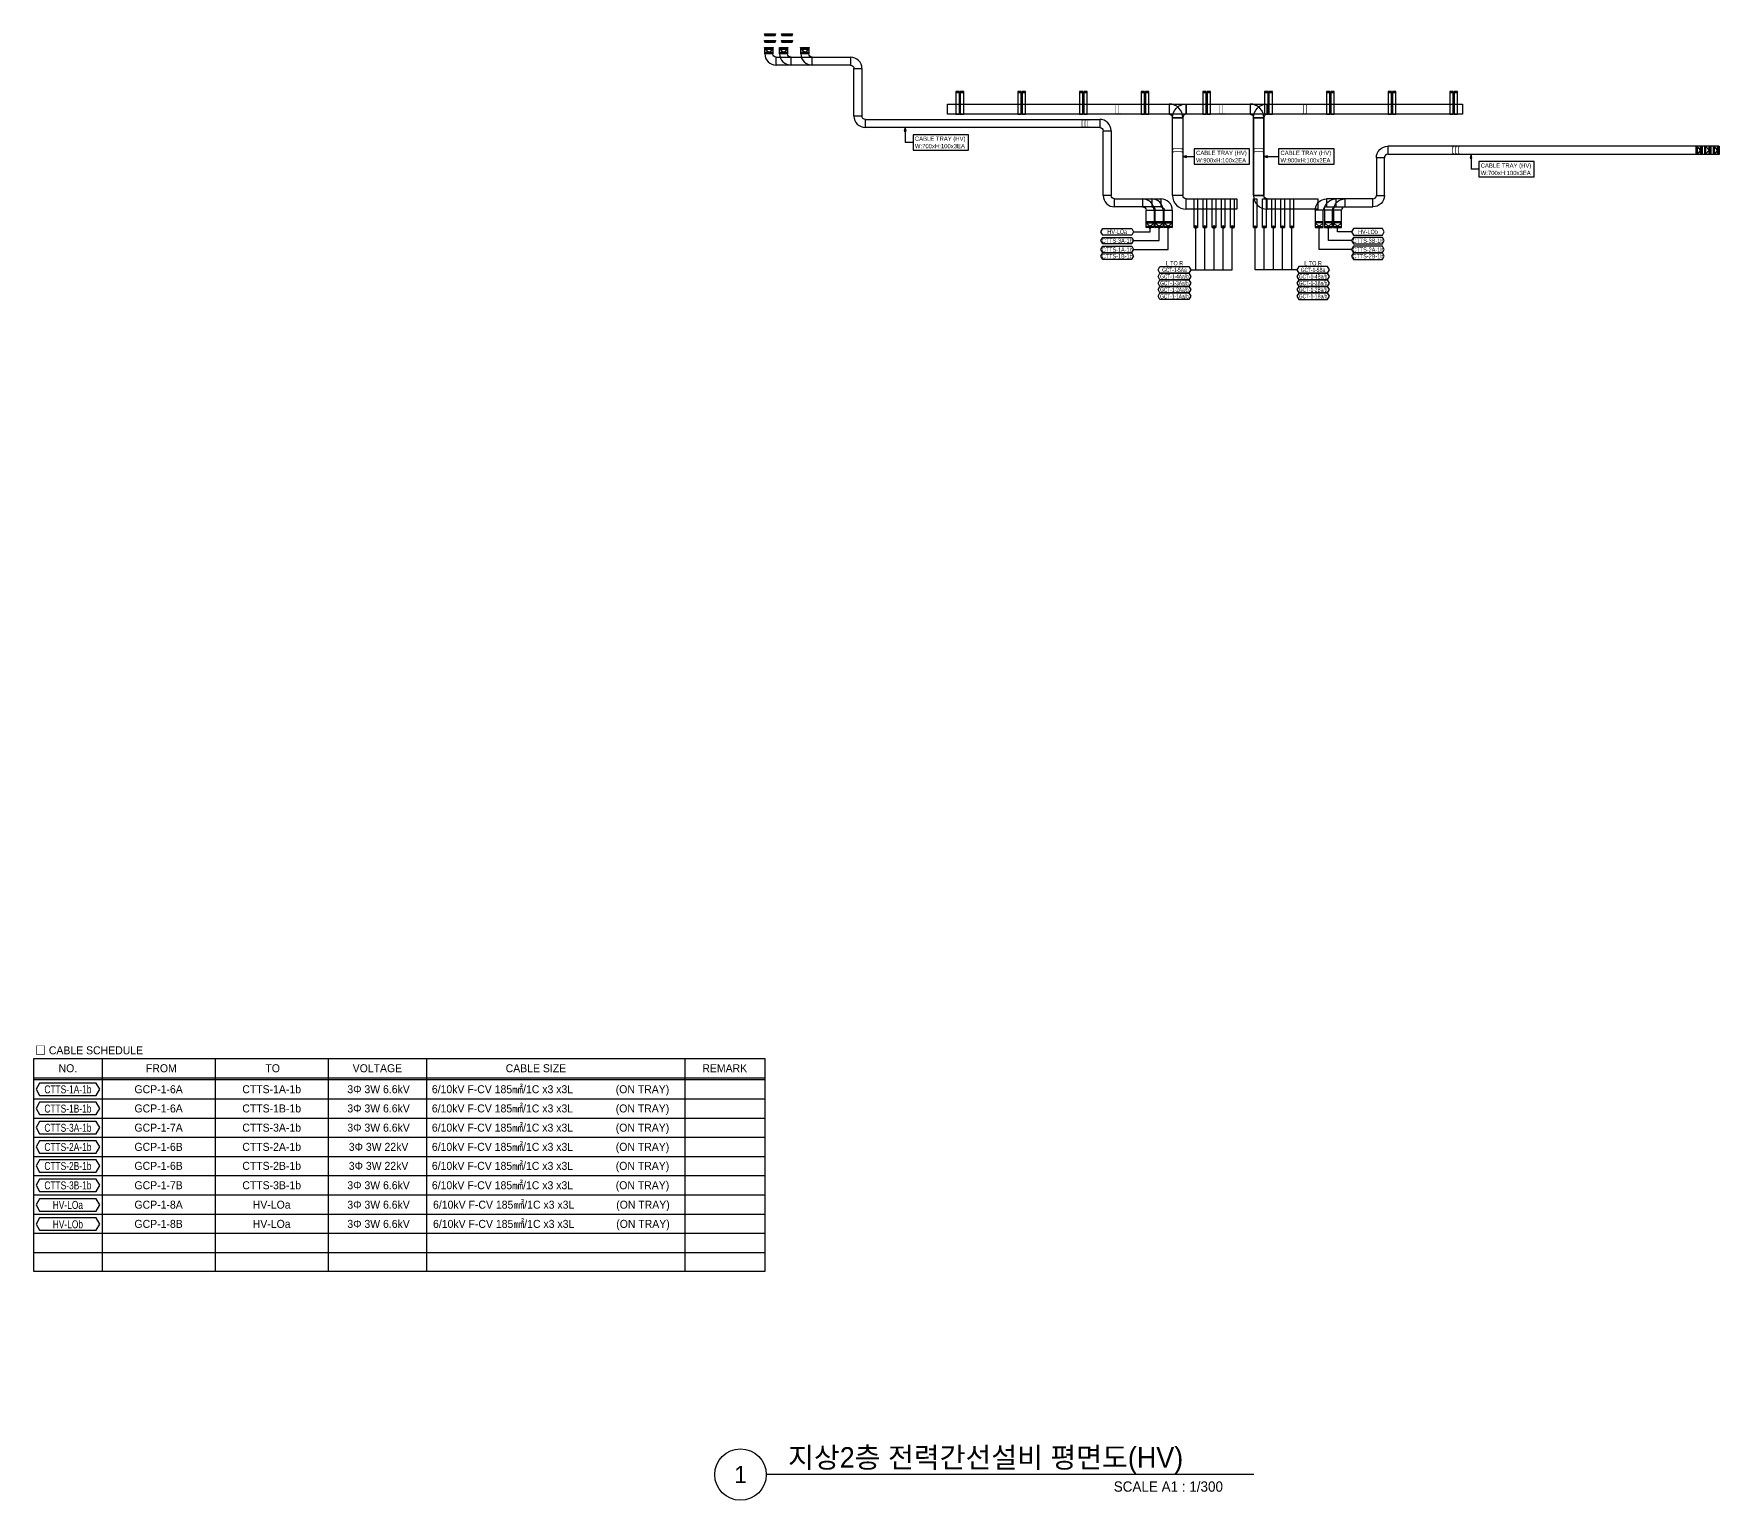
# Model space of a CAD drawing. Header units: millimetres. Extents: x 28900 to 374841, y -351975 to 849955.
# Drawn here: x 28900 to 176354, y -169350 to -41045 of the extents above; entities that cross this region are included whole.
import ezdxf
from ezdxf.enums import TextEntityAlignment as Align

# ---------------------------------------------------------------- set-up
doc = ezdxf.new("R2010")
doc.units = ezdxf.units.MM
doc.header["$LTSCALE"] = 150
for name, color, linetype in [('-----26 Electrical Cable Tray_HV_GEN A', 1, 'Continuous'), ('-----26 Electrical Cable Tray_HV_GEN B', 30, 'Continuous'), ('-----26 Electrical Cable Tray_HV_IT', 4, 'Continuous'), ('-----26 Electrical Cable Tray_HV_N', 30, 'Continuous'), ('-----26 Electrical Cable Tray_HV_UT A', 1, 'Continuous'), ('-----26 Electrical Cable Tray_HV_UT B', 71, 'Continuous'), ('-----26 Electrical Cable Tray_HV_발전기 A', 6, 'Continuous'), ('-----26 Electrical Cable Tray_HV_발전기 B', 103, 'Continuous'), ('-----29 Cable Schedule', 1, 'Continuous'), ('-----29 Indicator', 1, 'Continuous'), ('-----29 주기', 1, 'Continuous'), ('-----30 Text', 2, 'Continuous'), ('-----41 Drawing Title', 2, 'Continuous'), ('-----99 Cable Schedule', 2, 'Continuous')]:
    doc.layers.add(name, color=color, linetype=linetype)
doc.styles.add('ELEC', font='Dotum.ttf')

# ---------------------------------------------------------------- blocks, each defined once
blk = doc.blocks.new('A$529866197279')
at = {"color": 0}
for p, q in [((0, 400), (0, 500)), ((0, 500), (700, 500)), ((0, 0), (0, 400)), ((700, 0), (0, 0)), ((700, 500), (700, 400)), ((700, 400), (700, 0))]:
    blk.add_line(p, q, dxfattribs=at)
at = {"color": 8}
for p, q in [((350, 100), (0, 400)), ((0, 400), (700, 400)), ((700, 100), (0, 100)), ((0, 100), (700, 0)), ((0, 0), (700, 100)), ((350, 100), (700, 400))]:
    blk.add_line(p, q, dxfattribs=at)
blk = doc.blocks.new('A$634112462862')
at = {"color": 0}
for p, q in [((0, 100), (0, 500)), ((0, 500), (700, 500)), ((0, 0), (0, 100)), ((700, 0), (0, 0)), ((700, 500), (700, 100)), ((700, 100), (700, 0))]:
    blk.add_line(p, q, dxfattribs=at)
at = {"color": 8}
for p, q in [((700, 400), (0, 500)), ((700, 500), (0, 400)), ((350, 100), (0, 400)), ((0, 400), (700, 400)), ((700, 100), (0, 100)), ((350, 100), (700, 400))]:
    blk.add_line(p, q, dxfattribs=at)
blk = doc.blocks.new('A$C9a0ab699')
h = blk.add_hatch(color=0)
edge = h.paths.add_edge_path()
edge.add_arc((64, 64), 64, 720, 1080, ccw=False)
at = {"color": 0}
blk.add_circle((64, 64), 64, dxfattribs=at)

msp = doc.modelspace()

# ---------------------------------------------------------------- linework, layer by layer
at = {"layer": '-----26 Electrical Cable Tray_HV_GEN A'}
for p, q in [((109879, -46193), (109579, -46093)), ((109579, -46193), (109879, -46093)), ((115279, -46193), (114979, -46093)), ((114979, -46193), (115279, -46093)), ((120679, -46193), (120379, -46093)), ((120379, -46193), (120679, -46093)), ((126079, -46193), (125779, -46093)), ((125779, -46193), (126079, -46093)), ((131479, -46193), (131179, -46093)), ((131179, -46193), (131479, -46093)), ((136879, -46193), (136579, -46093)), ((136579, -46193), (136879, -46093)), ((142279, -46193), (141979, -46093)), ((141979, -46193), (142279, -46093)), ((147679, -46193), (147379, -46093)), ((147379, -46193), (147679, -46093)), ((153079, -46193), (152779, -46093)), ((152779, -46193), (153079, -46093)), ((130404, -57905), (130704, -58005)), ((130704, -57905), (130404, -58005)), ((131204, -57905), (131504, -58005)), ((131504, -57905), (131204, -58005)), ((132004, -57905), (132304, -58005)), ((132304, -57905), (132004, -58005)), ((132804, -57905), (133104, -58005)), ((133104, -57905), (132804, -58005)), ((133604, -57905), (133904, -58005)), ((133904, -57905), (133604, -58005))]:
    msp.add_line(p, q, dxfattribs=at)
at = {"layer": '-----26 Electrical Cable Tray_HV_GEN A', "elevation": 0}
for points in [[(109879, -46193), (109879, -46093), (109579, -46093), (109579, -46193)], [(109879, -48095), (109879, -46093), (109579, -46093), (109579, -48095)], [(115279, -46193), (115279, -46093), (114979, -46093), (114979, -46193)], [(115279, -48095), (115279, -46093), (114979, -46093), (114979, -48095)], [(120679, -46193), (120679, -46093), (120379, -46093), (120379, -46193)], [(120679, -48095), (120679, -46093), (120379, -46093), (120379, -48095)], [(126079, -46193), (126079, -46093), (125779, -46093), (125779, -46193)], [(126079, -48095), (126079, -46093), (125779, -46093), (125779, -48095)], [(131479, -46193), (131479, -46093), (131179, -46093), (131179, -46193)], [(131479, -48095), (131479, -46093), (131179, -46093), (131179, -48095)], [(136879, -46193), (136879, -46093), (136579, -46093), (136579, -46193)], [(136879, -48095), (136879, -46093), (136579, -46093), (136579, -48095)], [(142279, -46193), (142279, -46093), (141979, -46093), (141979, -46193)], [(142279, -48095), (142279, -46093), (141979, -46093), (141979, -48095)], [(147679, -46193), (147679, -46093), (147379, -46093), (147379, -46193)], [(147679, -48095), (147679, -46093), (147379, -46093), (147379, -48095)], [(153079, -46193), (153079, -46093), (152779, -46093), (152779, -46193)], [(153079, -48095), (153079, -46093), (152779, -46093), (152779, -48095)], [(128222, -48095), (108845, -48095), (108845, -47195), (128222, -47195)], [(129422, -48395), (129422, -55195), (128522, -55195), (128522, -48395)], [(129422, -48395), (129422, -55195), (128522, -55195), (128522, -48395)], [(153879, -48095), (129722, -48095), (129722, -47195), (153879, -47195)], [(134157, -56395), (129722, -56395), (129722, -55495), (134157, -55495)], [(134157, -56395), (129722, -56395), (129722, -55495), (134157, -55495)], [(130404, -58005), (130404, -55495), (130704, -55495), (130704, -58005)], [(131204, -58005), (131204, -55495), (131504, -55495), (131504, -58005)], [(132004, -58005), (132004, -55495), (132304, -55495), (132304, -58005)], [(132804, -58005), (132804, -55495), (133104, -55495), (133104, -58005)], [(133604, -58005), (133604, -55495), (133904, -55495), (133904, -58005)], [(130404, -57905), (130404, -58005), (130704, -58005), (130704, -57905)], [(131204, -57905), (131204, -58005), (131504, -58005), (131504, -57905)], [(132004, -57905), (132004, -58005), (132304, -58005), (132304, -57905)], [(132804, -57905), (132804, -58005), (133104, -58005), (133104, -57905)], [(133604, -57905), (133604, -58005), (133904, -58005), (133904, -57905)]]:
    msp.add_lwpolyline(points, close=True, dxfattribs=at)
at = {"layer": '-----26 Electrical Cable Tray_HV_GEN A', "ltscale": 7.5, "const_width": 50, "elevation": 0}
for points in [[(123662, -47995), (123662, -48095), (123562, -48095), (123562, -47195), (123662, -47195), (123662, -47295)], [(132760, -47995), (132760, -48095), (132660, -48095), (132660, -47195), (132760, -47195), (132760, -47295)], [(140155, -47995), (140155, -48095), (140255, -48095), (140255, -47195), (140155, -47195), (140155, -47295)], [(129322, -51167), (129422, -51167), (129422, -51067), (128522, -51067), (128522, -51167), (128622, -51167)], [(129322, -51426), (129422, -51426), (129422, -51326), (128522, -51326), (128522, -51426), (128622, -51426)]]:
    msp.add_lwpolyline(points, dxfattribs=at)
at = {"layer": '-----26 Electrical Cable Tray_HV_GEN A', "elevation": 0}
for points in [[(128222, -48095), (128222, -48095, -0.4142136), (128522, -48395), (128522, -48395), (129422, -48395, 0.4142136), (128222, -47195)], [(128222, -48095), (128222, -48095, -0.4142136), (128522, -48395), (128522, -48395), (129422, -48395, 0.4142136), (128222, -47195)], [(129722, -48095), (129722, -48095, 0.4142136), (129422, -48395), (129422, -48395), (128522, -48395, -0.4142136), (129722, -47195)], [(129722, -55495), (129722, -55495, -0.4142136), (129422, -55195), (129422, -55195), (128522, -55195, 0.4142136), (129722, -56395)], [(129722, -55495), (129722, -55495, -0.4142136), (129422, -55195), (129422, -55195), (128522, -55195, 0.4142136), (129722, -56395)]]:
    msp.add_lwpolyline(points, format="xyb", close=True, dxfattribs=at)
at = {"layer": '-----26 Electrical Cable Tray_HV_GEN B'}
for p, q in [((110259, -46193), (109959, -46093)), ((109959, -46193), (110259, -46093)), ((115659, -46193), (115359, -46093)), ((115359, -46193), (115659, -46093)), ((121059, -46193), (120759, -46093)), ((120759, -46193), (121059, -46093)), ((126459, -46193), (126159, -46093)), ((126159, -46193), (126459, -46093)), ((131859, -46193), (131559, -46093)), ((131559, -46193), (131859, -46093)), ((137259, -46193), (136959, -46093)), ((136959, -46193), (137259, -46093)), ((142659, -46193), (142359, -46093)), ((142359, -46193), (142659, -46093)), ((148059, -46193), (147759, -46093)), ((147759, -46193), (148059, -46093)), ((153459, -46193), (153159, -46093)), ((153159, -46193), (153459, -46093)), ((135604, -57905), (135904, -58005)), ((135904, -57905), (135604, -58005)), ((136404, -57905), (136704, -58005)), ((136704, -57905), (136404, -58005)), ((137204, -57905), (137504, -58005)), ((137504, -57905), (137204, -58005)), ((138004, -57905), (138304, -58005)), ((138304, -57905), (138004, -58005)), ((138804, -57905), (139104, -58005)), ((139104, -57905), (138804, -58005))]:
    msp.add_line(p, q, dxfattribs=at)
at = {"layer": '-----26 Electrical Cable Tray_HV_GEN B', "elevation": 0}
for points in [[(110259, -46193), (110259, -46093), (109959, -46093), (109959, -46193)], [(110259, -48095), (110259, -46093), (109959, -46093), (109959, -48095)], [(115659, -46193), (115659, -46093), (115359, -46093), (115359, -46193)], [(115659, -48095), (115659, -46093), (115359, -46093), (115359, -48095)], [(121059, -46193), (121059, -46093), (120759, -46093), (120759, -46193)], [(121059, -48095), (121059, -46093), (120759, -46093), (120759, -48095)], [(126459, -46193), (126459, -46093), (126159, -46093), (126159, -46193)], [(126459, -48095), (126459, -46093), (126159, -46093), (126159, -48095)], [(131859, -46193), (131859, -46093), (131559, -46093), (131559, -46193)], [(131859, -48095), (131859, -46093), (131559, -46093), (131559, -48095)], [(137259, -46193), (137259, -46093), (136959, -46093), (136959, -46193)], [(137259, -48095), (137259, -46093), (136959, -46093), (136959, -48095)], [(142659, -46193), (142659, -46093), (142359, -46093), (142359, -46193)], [(142659, -48095), (142659, -46093), (142359, -46093), (142359, -48095)], [(148059, -46193), (148059, -46093), (147759, -46093), (147759, -46193)], [(148059, -48095), (148059, -46093), (147759, -46093), (147759, -48095)], [(153459, -46193), (153459, -46093), (153159, -46093), (153159, -46193)], [(153459, -48095), (153459, -46093), (153159, -46093), (153159, -48095)], [(135304, -48095), (108845, -48095), (108845, -47195), (135304, -47195)], [(136504, -48395), (136504, -55195), (135604, -55195), (135604, -48395)], [(135604, -48395), (135604, -55195), (136504, -55195), (136504, -48395)], [(153879, -48095), (136804, -48095), (136804, -47195), (153879, -47195)], [(135604, -58005), (135604, -55495), (135904, -55495), (135904, -58005)], [(136404, -58005), (136404, -55495), (136704, -55495), (136704, -58005)], [(141239, -56395), (136804, -56395), (136804, -55495), (141239, -55495)], [(141239, -56395), (136804, -56395), (136804, -55495), (141239, -55495)], [(137204, -58005), (137204, -55495), (137504, -55495), (137504, -58005)], [(138004, -58005), (138004, -55495), (138304, -55495), (138304, -58005)], [(138804, -58005), (138804, -55495), (139104, -55495), (139104, -58005)], [(135604, -57905), (135604, -58005), (135904, -58005), (135904, -57905)], [(136404, -57905), (136404, -58005), (136704, -58005), (136704, -57905)], [(137204, -57905), (137204, -58005), (137504, -58005), (137504, -57905)], [(138004, -57905), (138004, -58005), (138304, -58005), (138304, -57905)], [(138804, -57905), (138804, -58005), (139104, -58005), (139104, -57905)]]:
    msp.add_lwpolyline(points, close=True, dxfattribs=at)
at = {"layer": '-----26 Electrical Cable Tray_HV_GEN B', "ltscale": 7.5, "const_width": 50, "elevation": 0}
for points in [[(123922, -47995), (123922, -48095), (123822, -48095), (123822, -47195), (123922, -47195), (123922, -47295)], [(133020, -47995), (133020, -48095), (132920, -48095), (132920, -47195), (133020, -47195), (133020, -47295)], [(139895, -47995), (139895, -48095), (139995, -48095), (139995, -47195), (139895, -47195), (139895, -47295)], [(136404, -51167), (136504, -51167), (136504, -51067), (135604, -51067), (135604, -51167), (135704, -51167)], [(136404, -51426), (136504, -51426), (136504, -51326), (135604, -51326), (135604, -51426), (135704, -51426)]]:
    msp.add_lwpolyline(points, dxfattribs=at)
at = {"layer": '-----26 Electrical Cable Tray_HV_GEN B', "elevation": 0}
for points in [[(135304, -48095), (135304, -48095, -0.4142136), (135604, -48395), (135604, -48395), (136504, -48395, 0.4142136), (135304, -47195)], [(136804, -48095), (136804, -48095, 0.4142136), (136504, -48395), (136504, -48395), (135604, -48395, -0.4142136), (136804, -47195)], [(136804, -55495), (136804, -55495, -0.4142136), (136504, -55195), (136504, -55195), (135604, -55195, 0.4142136), (136804, -56395)], [(136804, -55495), (136804, -55495, -0.4142136), (136504, -55195), (136504, -55195), (135604, -55195, 0.4142136), (136804, -56395)]]:
    msp.add_lwpolyline(points, format="xyb", close=True, dxfattribs=at)
at = {"layer": '-----26 Electrical Cable Tray_HV_IT', "elevation": 0}
for points in [[(92854, -41695), (92854, -41795), (93754, -41795), (93754, -41695)], [(94354, -41695), (94354, -41795), (95254, -41795), (95254, -41695)]]:
    msp.add_lwpolyline(points, close=True, dxfattribs=at)
for points in [[(93754, -41695), (92854, -41795)], [(92854, -41695), (93754, -41795)], [(95254, -41695), (94354, -41795)], [(94354, -41695), (95254, -41795)]]:
    msp.add_lwpolyline(points, dxfattribs=at)
at = {"layer": '-----26 Electrical Cable Tray_HV_N', "color": 1}
for p, q in [((105824, -50553), (105139, -50553)), ((155321, -52903), (154636, -52903))]:
    msp.add_line(p, q, dxfattribs=at)
msp.add_lwpolyline([(105139, -49250), (105059, -49570), (105219, -49570), (105139, -49250), (105139, -50553)], dxfattribs=at)
at = {"layer": '-----26 Electrical Cable Tray_HV_N', "color": 1, "elevation": 0}
for points in [[(105824, -49878), (105824, -51228), (110670, -51228), (110670, -49878)], [(130425, -51120), (130425, -52470), (135271, -52470), (135271, -51120)], [(137807, -51120), (137807, -52470), (142653, -52470), (142653, -51120)], [(155321, -52228), (155321, -53578), (160167, -53578), (160167, -52228)]]:
    msp.add_lwpolyline(points, close=True, dxfattribs=at)
for points in [[(154636, -51600), (154556, -51920), (154716, -51920), (154636, -51600), (154636, -52903)], [(129422, -51795), (129742, -51875), (129742, -51715), (129422, -51795), (130425, -51795)], [(136504, -51795), (136824, -51875), (136824, -51715), (136504, -51795), (137807, -51795)]]:
    msp.add_lwpolyline(points, dxfattribs=at)
at = {"layer": '-----26 Electrical Cable Tray_HV_UT A', "elevation": 0}
msp.add_lwpolyline([(92854, -41095), (92854, -41195), (93754, -41195), (93754, -41095)], close=True, dxfattribs=at)
for points in [[(93754, -41095), (92854, -41195)], [(92854, -41095), (93754, -41195)]]:
    msp.add_lwpolyline(points, dxfattribs=at)
at = {"layer": '-----26 Electrical Cable Tray_HV_UT B', "elevation": 0}
msp.add_lwpolyline([(94354, -41095), (94354, -41195), (95254, -41195), (95254, -41095)], close=True, dxfattribs=at)
for points in [[(95254, -41095), (94354, -41195)], [(94354, -41095), (95254, -41195)]]:
    msp.add_lwpolyline(points, dxfattribs=at)
at = {"layer": '-----26 Electrical Cable Tray_HV_발전기 A', "elevation": 0}
for points in [[(92854, -42295), (92854, -42395), (93554, -42395), (93554, -42295)], [(94154, -42295), (94154, -42395), (94854, -42395), (94854, -42295)], [(96004, -42295), (96004, -42395), (96704, -42395), (96704, -42295)], [(100654, -44095), (101354, -44095), (101354, -48245), (100654, -48245)], [(122154, -48545), (122154, -49245), (101654, -49245), (101654, -48545)], [(122454, -49545), (123154, -49545), (123154, -55195), (122454, -55195)], [(125904, -55495), (125904, -56195), (123454, -56195), (123454, -55495)], [(123454, -55495), (126704, -55495), (126704, -56195), (123454, -56195)], [(123454, -55495), (127504, -55495), (127504, -56195), (123454, -56195)], [(126204, -56495), (126904, -56495), (126904, -57505), (126204, -57505)], [(127004, -56495), (127704, -56495), (127704, -57505), (127004, -57505)], [(127804, -56495), (128504, -56495), (128504, -57505), (127804, -57505)]]:
    msp.add_lwpolyline(points, close=True, dxfattribs=at)
for points in [[(93554, -42295), (92854, -42395)], [(92854, -42295), (93554, -42395)], [(94854, -42295), (94154, -42395)], [(94154, -42295), (94854, -42395)], [(96704, -42295), (96004, -42395)], [(96004, -42295), (96704, -42395)]]:
    msp.add_lwpolyline(points, dxfattribs=at)
for points in [[(93554, -42795), (92854, -42795, 0.4142136), (93854, -43795), (93854, -43095, -0.4142136)], [(94854, -42795), (94154, -42795, 0.4142136), (95154, -43795), (95154, -43095, -0.4142136)], [(96704, -42795), (96004, -42795, 0.4142136), (97004, -43795), (97004, -43095, -0.4142136)], [(100654, -44095), (101354, -44095, 0.4142136), (100354, -43095), (100354, -43795, -0.4142136)], [(101354, -48245), (100654, -48245, 0.4142136), (101654, -49245), (101654, -48545, -0.4142136)], [(122454, -49545), (123154, -49545, 0.4142136), (122154, -48545), (122154, -49245, -0.4142136)], [(123154, -55195), (122454, -55195, 0.4142136), (123454, -56195), (123454, -55495, -0.4142136)], [(126204, -56495), (126904, -56495, 0.4142136), (125904, -55495), (125904, -56195, -0.4142136)], [(127004, -56495), (127704, -56495, 0.4142136), (126704, -55495), (126704, -56195, -0.4142136)], [(127804, -56495), (128504, -56495, 0.4142136), (127504, -55495), (127504, -56195, -0.4142136)]]:
    msp.add_lwpolyline(points, format="xyb", close=True, dxfattribs=at)
at = {"layer": '-----26 Electrical Cable Tray_HV_발전기 A'}
msp.add_lwpolyline([(100354, -43095), (100354, -43795), (93854, -43795), (93854, -43095)], close=True, dxfattribs=at)
at = {"layer": '-----26 Electrical Cable Tray_HV_발전기 A', "ltscale": 7.5, "const_width": 50}
for points in [[(120698, -49145), (120698, -49245), (120598, -49245), (120598, -48545), (120698, -48545), (120698, -48645)], [(120958, -49145), (120958, -49245), (120858, -49245), (120858, -48545), (120958, -48545), (120958, -48645)], [(121217, -49145), (121217, -49245), (121117, -49245), (121117, -48545), (121217, -48545), (121217, -48645)]]:
    msp.add_lwpolyline(points, dxfattribs=at)
at = {"layer": '-----26 Electrical Cable Tray_HV_발전기 B', "elevation": 0}
for points in [[(147054, -51895), (146354, -51895, -0.4142136), (147354, -50895), (147354, -51595, 0.4142136)], [(141704, -56495), (141004, -56495, -0.4142136), (142004, -55495), (142004, -56195, 0.4142136)], [(142504, -56495), (141804, -56495, -0.4142136), (142804, -55495), (142804, -56195, 0.4142136)], [(143304, -56495), (142604, -56495, -0.4142136), (143604, -55495), (143604, -56195, 0.4142136)], [(146354, -55195), (147054, -55195, -0.4142136), (146054, -56195), (146054, -55495, 0.4142136)]]:
    msp.add_lwpolyline(points, format="xyb", close=True, dxfattribs=at)
for points in [[(176304, -51595), (176304, -50895), (147354, -50895), (147354, -51595)], [(147054, -51895), (146354, -51895), (146354, -55195), (147054, -55195)], [(146054, -55495), (142004, -55495), (142004, -56195), (146054, -56195)], [(146054, -55495), (142804, -55495), (142804, -56195), (146054, -56195)], [(143604, -55495), (143604, -56195), (146054, -56195), (146054, -55495)], [(141704, -56495), (141004, -56495), (141004, -57505), (141704, -57505)], [(142504, -56495), (141804, -56495), (141804, -57505), (142504, -57505)], [(143304, -56495), (142604, -56495), (142604, -57505), (143304, -57505)]]:
    msp.add_lwpolyline(points, close=True, dxfattribs=at)
at = {"layer": '-----26 Electrical Cable Tray_HV_발전기 B', "ltscale": 7.5, "const_width": 50, "elevation": 0}
for points in [[(153110, -51495), (153110, -51595), (153010, -51595), (153010, -50895), (153110, -50895), (153110, -50995)], [(153370, -51495), (153370, -51595), (153270, -51595), (153270, -50895), (153370, -50895), (153370, -50995)], [(153630, -51495), (153630, -51595), (153530, -51595), (153530, -50895), (153630, -50895), (153630, -50995)]]:
    msp.add_lwpolyline(points, dxfattribs=at)
at = {"layer": '-----41 Drawing Title', "color": 7}
msp.add_line((135622, -167100), (92978, -167100), dxfattribs=at)
msp.add_circle((90728, -167100), 2250, dxfattribs=at)
at = {"layer": '-----99 Cable Schedule', "color": 1, "elevation": 0}
for points in [[(124949, -58082), (125116, -58371), (124949, -58660), (122427, -58660), (122260, -58371), (122427, -58082)], [(124949, -58860), (125116, -59149), (124949, -59437), (122427, -59437), (122260, -59149), (122427, -58860)], [(144358, -58082), (144191, -58371), (144358, -58660), (146881, -58660), (147047, -58371), (146881, -58082)], [(144358, -58860), (144191, -59149), (144358, -59437), (146881, -59437), (147047, -59149), (146881, -58860)], [(124949, -59637), (125116, -59926), (124949, -60215), (122427, -60215), (122260, -59926), (122427, -59637)], [(124949, -60215), (125116, -60504), (124949, -60792), (122427, -60792), (122260, -60504), (122427, -60215)], [(144358, -59637), (144191, -59926), (144358, -60215), (146881, -60215), (147047, -59926), (146881, -59637)], [(144358, -60215), (144191, -60504), (144358, -60792), (146881, -60792), (147047, -60504), (146881, -60215)], [(129949, -61415), (130116, -61704), (129949, -61992), (127427, -61992), (127260, -61704), (127427, -61415)], [(139558, -61415), (139391, -61704), (139558, -61992), (142081, -61992), (142247, -61704), (142081, -61415)], [(129949, -61992), (130116, -62281), (129949, -62570), (127427, -62570), (127260, -62281), (127427, -61992)], [(129949, -62570), (130116, -62859), (129949, -63147), (127427, -63147), (127260, -62859), (127427, -62570)], [(129949, -63147), (130116, -63436), (129949, -63725), (127427, -63725), (127260, -63436), (127427, -63147)], [(139558, -61992), (139391, -62281), (139558, -62570), (142081, -62570), (142247, -62281), (142081, -61992)], [(139558, -62570), (139391, -62859), (139558, -63147), (142081, -63147), (142247, -62859), (142081, -62570)], [(139558, -63147), (139391, -63436), (139558, -63725), (142081, -63725), (142247, -63436), (142081, -63147)], [(129949, -63725), (130116, -64014), (129949, -64302), (127427, -64302), (127260, -64014), (127427, -63725)], [(139558, -63725), (139391, -64014), (139558, -64302), (142081, -64302), (142247, -64014), (142081, -63725)]]:
    msp.add_lwpolyline(points, close=True, dxfattribs=at)
for points in [[(125116, -58371), (126554, -58371), (126554, -57955)], [(125116, -59149), (127354, -59149), (127354, -57955)], [(125116, -59926), (128154, -59926), (128154, -57955)], [(130116, -61704), (133754, -61704), (133754, -57955)], [(130554, -61704), (130554, -57955)], [(131354, -61704), (131354, -57955)], [(132154, -61704), (132154, -57955)], [(132954, -61704), (132954, -57955)], [(139391, -61704), (135754, -61704), (135754, -57955)], [(136554, -61704), (136554, -57955)], [(137354, -61704), (137354, -57955)], [(138154, -61704), (138154, -57955)], [(138954, -61704), (138954, -57955)], [(144191, -59926), (141354, -59926), (141354, -57955)], [(144191, -59149), (142154, -59149), (142154, -57955)], [(144191, -58371), (142954, -58371), (142954, -57955)]]:
    msp.add_lwpolyline(points, dxfattribs=at)
at = {"color": 0, "elevation": 0}
for points in [[(92829, -41095), (92829, -41045), (93779, -41045), (93779, -41095), (92829, -41095)], [(92879, -41195), (92854, -41195), (92854, -41095), (93754, -41095), (93754, -41195), (93729, -41195)], [(94329, -41095), (94329, -41045), (95279, -41045), (95279, -41095), (94329, -41095)], [(94379, -41195), (94354, -41195), (94354, -41095), (95254, -41095), (95254, -41195), (95229, -41195)], [(92829, -41695), (92829, -41645), (93779, -41645), (93779, -41695), (92829, -41695)], [(92829, -42295), (92829, -42245), (93579, -42245), (93579, -42295), (92829, -42295)], [(92879, -41795), (92854, -41795), (92854, -41695), (93754, -41695), (93754, -41795), (93729, -41795)], [(92879, -42395), (92854, -42395), (92854, -42295), (93554, -42295), (93554, -42395), (93529, -42395)], [(94129, -42295), (94129, -42245), (94879, -42245), (94879, -42295), (94129, -42295)], [(94179, -42395), (94154, -42395), (94154, -42295), (94854, -42295), (94854, -42395), (94829, -42395)], [(94329, -41695), (94329, -41645), (95279, -41645), (95279, -41695), (94329, -41695)], [(94379, -41795), (94354, -41795), (94354, -41695), (95254, -41695), (95254, -41795), (95229, -41795)], [(95979, -42295), (95979, -42245), (96729, -42245), (96729, -42295), (95979, -42295)], [(96029, -42395), (96004, -42395), (96004, -42295), (96704, -42295), (96704, -42395), (96679, -42395)], [(174704, -50920), (174704, -50895), (174804, -50895), (174804, -51595), (174704, -51595), (174704, -51570)], [(174804, -50870), (174854, -50870), (174854, -51620), (174804, -51620), (174804, -50870)], [(175454, -50920), (175454, -50895), (175554, -50895), (175554, -51595), (175454, -51595), (175454, -51570)], [(175554, -50870), (175604, -50870), (175604, -51620), (175554, -51620), (175554, -50870)], [(176204, -50920), (176204, -50895), (176304, -50895), (176304, -51595), (176204, -51595), (176204, -51570)], [(176304, -50870), (176354, -50870), (176354, -51620), (176304, -51620), (176304, -50870)]]:
    msp.add_lwpolyline(points, dxfattribs=at)

# ---------------------------------------------------------------- block references
at = {"layer": '-----26 Electrical Cable Tray_HV_발전기 A'}
for name, p in [('A$634112462862', (92854, -42795)), ('A$634112462862', (94154, -42795)), ('A$634112462862', (96004, -42795)), ('A$529866197279', (126204, -58005)), ('A$529866197279', (127004, -58005)), ('A$529866197279', (127804, -58005))]:
    msp.add_blockref(name, p, dxfattribs=at)
at = {"layer": '-----26 Electrical Cable Tray_HV_발전기 B', "xscale": -1, "rotation": 90}
for p in [(174804, -50895), (175554, -50895), (176304, -50895)]:
    msp.add_blockref('A$529866197279', p, dxfattribs=at)
at = {"layer": '-----26 Electrical Cable Tray_HV_발전기 B', "xscale": -1}
for p in [(141704, -58005), (142504, -58005), (143304, -58005)]:
    msp.add_blockref('A$529866197279', p, dxfattribs=at)
at = {"layer": '-----99 Cable Schedule', "color": 1, "yscale": 1.5, "zscale": 1.5}
for p, xscale, rotation in [((126458, -58051), -1.5, 270), ((127258, -58051), -1.5, 270), ((128058, -58051), -1.5, 270), ((130458, -58051), -1.5, 270), ((131258, -58051), -1.5, 270), ((132058, -58051), -1.5, 270), ((132858, -58051), -1.5, 270), ((133658, -58051), -1.5, 270), ((135850, -58051), 1.5, 90.00000000000001), ((136650, -58051), 1.5, 90.00000000000001), ((137450, -58051), 1.5, 90.00000000000001), ((138250, -58051), 1.5, 90.00000000000001), ((139050, -58051), 1.5, 90.00000000000001), ((141258, -58051), -1.5, 270), ((142058, -58051), -1.5, 270), ((142858, -58051), -1.5, 270)]:
    msp.add_blockref('A$C9a0ab699', p, dxfattribs=dict(at, xscale=xscale, rotation=rotation))

# ---------------------------------------------------------------- texts
at = {"layer": '-----26 Electrical Cable Tray_HV_GEN A', "style": 'ELEC'}
for s, p in [('CABLE TRAY (HV)', (130585, -51470)), ('W:900xH:100x2EA', (130585, -52120))]:
    msp.add_text(s, height=375, dxfattribs=at).set_placement(p, align=Align.MIDDLE_LEFT)
at = {"layer": '-----26 Electrical Cable Tray_HV_GEN B', "style": 'ELEC'}
for s, p in [('CABLE TRAY (HV)', (137967, -51470)), ('W:900xH:100x2EA', (137967, -52120))]:
    msp.add_text(s, height=375, dxfattribs=at).set_placement(p, align=Align.MIDDLE_LEFT)
at = {"layer": '-----26 Electrical Cable Tray_HV_발전기 A', "style": 'ELEC'}
for s, p in [('CABLE TRAY (HV)', (105984, -50228)), ('W:700xH:100x3EA', (105984, -50878))]:
    msp.add_text(s, height=375, dxfattribs=at).set_placement(p, align=Align.MIDDLE_LEFT)
at = {"layer": '-----26 Electrical Cable Tray_HV_발전기 B', "style": 'ELEC'}
for s, p in [('W:700xH:100x3EA', (155481, -53228)), ('CABLE TRAY (HV)', (155481, -52578))]:
    msp.add_text(s, height=375, dxfattribs=at).set_placement(p, align=Align.MIDDLE_LEFT)
at = {"layer": '-----41 Drawing Title', "color": 2, "style": 'ELEC'}
msp.add_text('지상2층 전력간선설비 평면도(HV)', height=1800, dxfattribs=at).set_placement((94895, -166500))
at = {"layer": '-----41 Drawing Title', "color": 7, "style": 'ELEC'}
msp.add_text('1', height=1500, dxfattribs=at).set_placement((90728, -167100), align=Align.MIDDLE)
at = {"layer": '-----41 Drawing Title', "style": 'ELEC'}
msp.add_text('SCALE A1 : 1/300', height=900, dxfattribs=at).set_placement((132937, -168600), align=Align.RIGHT)
at = {"layer": '-----99 Cable Schedule', "style": 'ELEC'}
for s, width, p in [('CTTS-3A-1b', 0.8, (123688, -59149)), ('HV-LOa', 0.8, (123688, -58371)), ('CTTS-3B-1b', 0.8, (145619, -59149)), ('HV-LOb', 0.8, (145619, -58371)), ('CTTS-1A-1b', 0.8, (123688, -59926)), ('CTTS-1B-1b', 0.8, (123688, -60504)), ('CTTS-2A-1b', 0.8, (145619, -59926)), ('CTTS-2B-1b', 0.8, (145619, -60504)), ('GCT-1-5Aa', 0.7, (128688, -61704, 0)), ('L TO R', 0.8, (128688, -61126, 0)), ('GCT-1-5Ba', 0.7, (140819, -61704, 0)), ('L TO R', 0.8, (140819, -61126, 0)), ('GCT-1-4Aa/b', 0.7, (128688, -62281, 0)), ('GCT-1-3Aa/b', 0.7, (128688, -62859, 0)), ('GCT-1-2Aa/b', 0.7, (128688, -63436, 0)), ('GCT-1-4Ba/b', 0.7, (140819, -62281, 0)), ('GCT-1-3Ba/b', 0.7, (140819, -62859, 0)), ('GCT-1-2Ba/b', 0.7, (140819, -63436, 0)), ('GCT-1-1Aa/b', 0.7, (128688, -64014, 0)), ('GCT-1-1Ba/b', 0.7, (140819, -64014, 0))]:
    msp.add_text(s, height=375, dxfattribs=dict(at, width=width)).set_placement(p, align=Align.MIDDLE)
at = {"color": 0, "style": 'ELEC', "width": 0.7}
for s, p in [('HV 트레이-UT', (93327, -41149)), ('HV 트레이-UT', (94827, -41149)), ('HV 트레이-발전기', (93204, -42346)), ('HV 트레이-발전기', (94504, -42346)), ('HV 트레이-발전기', (96354, -42346))]:
    msp.add_text(s, height=50, dxfattribs=at).set_placement(p, align=Align.MIDDLE_CENTER)
for p in [(174754, -51245, 0), (175504, -51245, 0), (176254, -51245, 0)]:
    msp.add_text('HV 트레이-발전기', height=50, rotation=270, dxfattribs=at).set_placement(p, align=Align.MIDDLE_CENTER)

# ---------------------------------------------------------------- wipeouts: each hides what was drawn before it
at = {"color": 3}
msp.add_wipeout([(28900, -130712), (92854, -130712), (92854, -149348), (28900, -149348)], dxfattribs=at).dxf.layer = '-----26 Electrical Cable Tray_HV_발전기 B'

# ---------------------------------------------------------------- next in the draw order: linework, layer by layer
at = {"layer": '-----29 Cable Schedule'}
for p, q in [((34880, -130712), (34880, -132548)), ((44771, -130712), (44771, -132548)), ((54663, -130712), (54663, -132548)), ((63274, -130712), (63274, -132548)), ((85854, -130712), (85854, -132548))]:
    msp.add_line(p, q, dxfattribs=at)
at = {"layer": '-----29 Cable Schedule', "color": 3}
for p, q in [((28900, -132392), (92854, -132392)), ((28900, -132548), (92854, -132548))]:
    msp.add_line(p, q, dxfattribs=at)
at = {"layer": '-----29 Cable Schedule', "color": 1}
for p, q in [((34880, -132548), (34880, -149348)), ((44771, -132548), (44771, -149348)), ((54663, -132548), (54663, -149348)), ((63274, -132548), (63274, -149348)), ((85854, -132548), (85854, -149348)), ((28900, -134228), (92854, -134228)), ((28900, -135908), (92854, -135908)), ((28900, -137588), (92854, -137588)), ((28900, -139268), (92854, -139268)), ((28900, -140948), (92854, -140948)), ((28900, -142628), (92854, -142628)), ((28900, -144308), (92854, -144308)), ((28900, -145988), (92854, -145988)), ((28900, -147668), (92854, -147668))]:
    msp.add_line(p, q, dxfattribs=at)
at = {"layer": '-----29 Cable Schedule', "color": 3}
msp.add_lwpolyline([(28900, -130712), (92854, -130712), (92854, -149348), (28900, -149348)], close=True, dxfattribs=at)
at = {"layer": '-----29 주기'}
for points in [[(29420, -132849), (29109, -133388), (29420, -133927), (34359, -133927), (34671, -133388), (34359, -132849)], [(29420, -134529), (29109, -135068), (29420, -135607), (34359, -135607), (34671, -135068), (34359, -134529)], [(29420, -136209), (29109, -136748), (29420, -137287), (34359, -137287), (34671, -136748), (34359, -136209)], [(29420, -137889), (29109, -138428), (29420, -138967), (34359, -138967), (34671, -138428), (34359, -137889)], [(29420, -139552), (29109, -140091), (29420, -140630), (34359, -140630), (34671, -140091), (34359, -139552)], [(29420, -141249), (29109, -141788), (29420, -142327), (34359, -142327), (34671, -141788), (34359, -141249)], [(29420, -142971), (29109, -143510), (29420, -144049), (34359, -144049), (34671, -143510), (34359, -142971)], [(29420, -144651), (29109, -145190), (29420, -145729), (34359, -145729), (34671, -145190), (34359, -144651)]]:
    msp.add_lwpolyline(points, close=True, dxfattribs=at)

# ---------------------------------------------------------------- next in the draw order: texts
at = {"layer": '-----29 Indicator', "color": 2, "linetype": 'Continuous', "style": 'ELEC'}
msp.add_text('□ CABLE SCHEDULE', height=700, dxfattribs=at).set_placement((29016, -129984), align=Align.MIDDLE_LEFT)
at = {"layer": '-----30 Text', "style": 'ELEC'}
msp.add_text('NO.', height=700, dxfattribs=at).set_placement((31890, -131552), align=Align.MIDDLE)
for s, p in [('FROM', (40066, -131552)), ('TO', (49806, -131552)), ('VOLTAGE', (58966, -131552)), ('CABLE SIZE', (72831, -131552)), ('REMARK', (89354, -131552))]:
    msp.add_text(s, height=700, dxfattribs=at).set_placement(p, align=Align.MIDDLE_CENTER)
at = {"layer": '-----30 Text', "linetype": 'Continuous', "style": 'ELEC', "width": 0.8}
for s, p in [('CTTS-1A-1b', (31890, -133388)), ('CTTS-1B-1b', (31890, -135068)), ('CTTS-3A-1b', (31890, -136748)), ('CTTS-2A-1b', (31890, -138428)), ('CTTS-2B-1b', (31890, -140091)), ('CTTS-3B-1b', (31890, -141788)), ('HV-LOa', (31890, -143510)), ('HV-LOb', (31890, -145190))]:
    msp.add_text(s, height=700, dxfattribs=at).set_placement(p, align=Align.MIDDLE)
at = {"layer": '-----30 Text', "color": 3, "style": 'ELEC'}
for s, p in [('GCP-1-6A', (39826, -133388)), ('CTTS-1A-1b', (49717, -133388)), ('3Φ 3W 6.6kV', (59068, -133388)), ('GCP-1-6A', (39826, -135068)), ('CTTS-1B-1b', (49717, -135068)), ('3Φ 3W 6.6kV', (59068, -135068)), ('GCP-1-7A', (39826, -136748)), ('CTTS-3A-1b', (49717, -136748)), ('3Φ 3W 6.6kV', (59068, -136748)), ('GCP-1-6B', (39826, -138428)), ('CTTS-2A-1b', (49717, -138428)), ('3Φ 3W 22kV', (59068, -138428)), ('GCP-1-6B', (39826, -140091)), ('CTTS-2B-1b', (49717, -140091)), ('3Φ 3W 22kV', (59068, -140091)), ('GCP-1-7B', (39826, -141788)), ('CTTS-3B-1b', (49717, -141788)), ('3Φ 3W 6.6kV', (59068, -141788)), ('GCP-1-8A', (39826, -143489)), ('HV-LOa', (49717, -143489)), ('3Φ 3W 6.6kV', (59068, -143489)), ('GCP-1-8B', (39826, -145169)), ('HV-LOa', (49717, -145169)), ('3Φ 3W 6.6kV', (59068, -145169))]:
    msp.add_text(s, height=700, dxfattribs=at).set_placement(p, align=Align.MIDDLE_CENTER)
for p in [(63731, -133388), (63731, -135068), (63731, -136748), (63731, -138428), (63731, -140091), (63731, -141788), (63834, -143489), (63834, -145169)]:
    msp.add_text('6/10kV F-CV 185㎟/1C x3 x3L', height=700, dxfattribs=at).set_placement(p, align=Align.MIDDLE_LEFT)
for p in [(84496, -133388), (84496, -135068), (84496, -136748), (84496, -138428), (84496, -140091), (84496, -141788), (84538, -143489), (84538, -145169)]:
    msp.add_text('(ON TRAY)', height=700, dxfattribs=at).set_placement(p, align=Align.MIDDLE_RIGHT)

doc.saveas('drawing.dxf')
